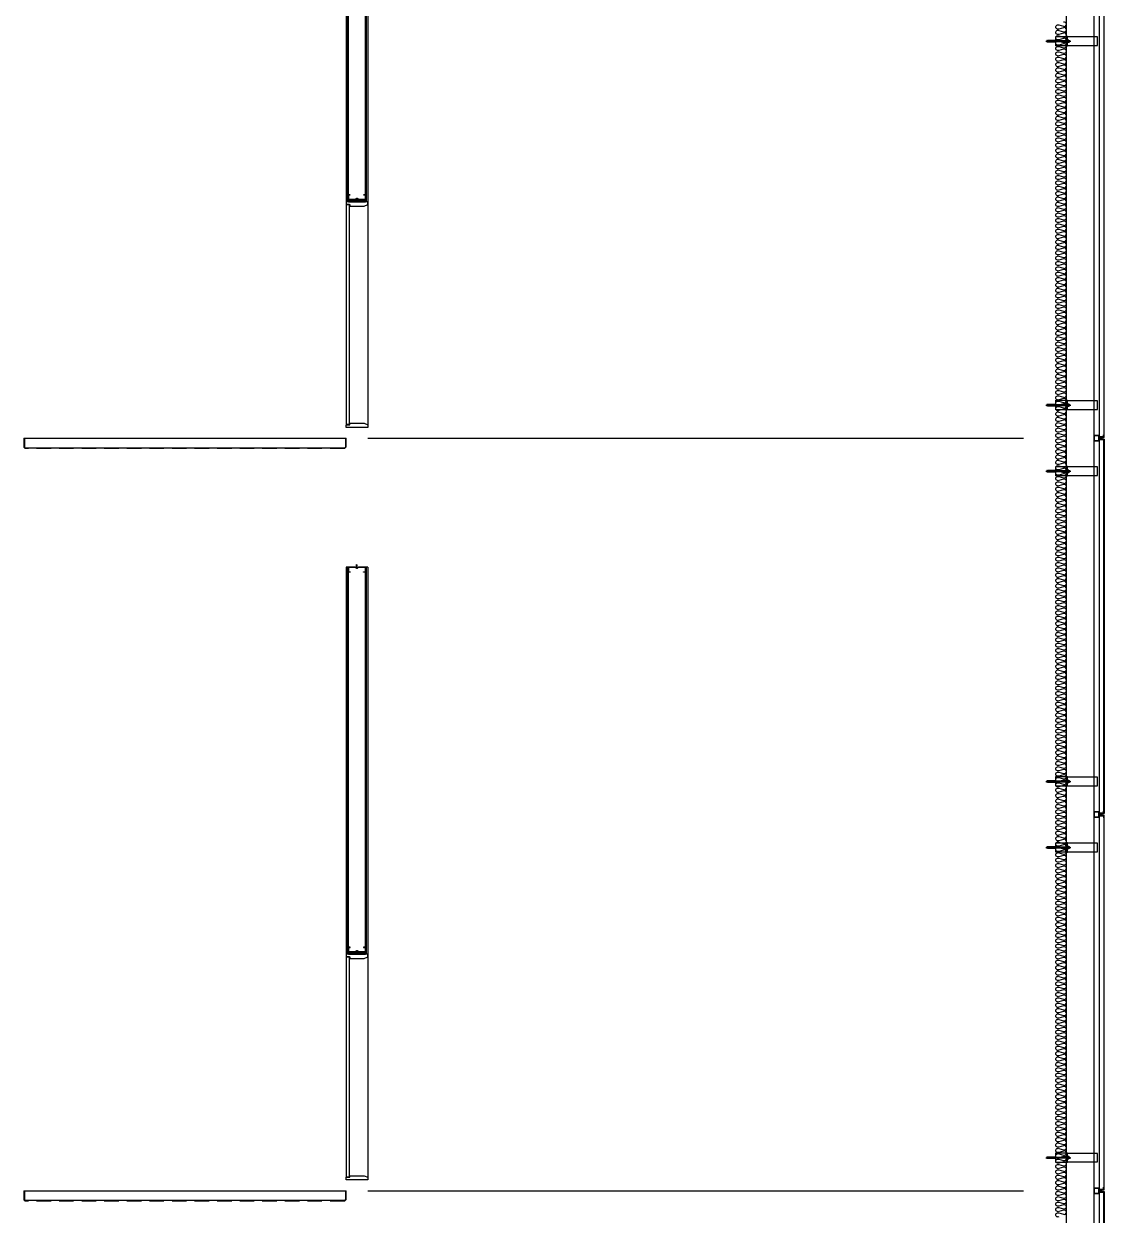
# Model space of a CAD drawing. Header units: millimetres. Extents: x 17311 to 801382, y -242618 to -104888.
# Drawn here: x 360862 to 370911, y -176457 to -165375 of the extents above; entities that cross this region are included whole.
import ezdxf

# ---------------------------------------------------------------- set-up
doc = ezdxf.new("R2010")
doc.units = ezdxf.units.MM
doc.header["$LTSCALE"] = 250
doc.linetypes.add('HID', pattern=[2.8, 1.8, -1])
for name, color, linetype in [('8입면선', 8, 'Continuous'), ('A-DOOR', 4, 'Continuous'), ('A-ELE8', 8, 'Continuous'), ('A-ETC-8', 8, 'Continuous'), ('A-FIN', 6, 'Continuous'), ('A-FIN-8', 8, 'Continuous'), ('A-WALL-D', 7, 'Continuous'), ('A-WP', 1, 'HID'), ('GAGAM-DT', 7, 'Continuous'), ('ISL', 251, 'Continuous'), ('입면', 7, 'Continuous')]:
    doc.layers.add(name, color=color, linetype=linetype)

# ---------------------------------------------------------------- blocks, each defined once
blk = doc.blocks.new('A$C632c858f')
at = {"layer": 'A-ETC-8'}
blk.add_arc((-3, 0), 24, 341.8248, 18.1752, dxfattribs=at)
blk.add_ellipse((34, 0), major_axis=(7.59, 0), ratio=0.987937, dxfattribs=at)
blk = doc.blocks.new('A$Cae507117')
at = {"layer": 'A-ETC-8'}
for points in [[(-50, 0), (-50, -50), (0, -50), (0, 0)], [(-46.8, -3.2), (-46.8, -46.8), (-3.2, -46.8), (-3.2, -3.2)]]:
    blk.add_lwpolyline(points, close=True, dxfattribs=at)
blk = doc.blocks.new('*U93')
at = {"layer": '8입면선', "color": 8}
for p, q in [((10, 0), (10, 3600)), ((190, 0), (190, 3600)), ((190, 10), (10, 10))]:
    blk.add_line(p, q, dxfattribs=at)
at = {"layer": 'A-WALL-D'}
for p, q in [((0, 3600), (0, 0)), ((20, 3600), (0, 3600)), ((20, 10), (20, 3600)), ((180, 10), (180, 3600)), ((200, 3600), (180, 3600)), ((200, 3600), (200, 0)), ((20, 0), (0, 0)), ((180, 20), (20, 20)), ((20, 0), (180, 0)), ((200, 0), (180, 0))]:
    blk.add_line(p, q, dxfattribs=at)
at = {"layer": 'GAGAM-DT', "color": 8}
for p, q in [((105, 3594), (95, 3594)), ((95, 3594), (95, 3591)), ((103, 3589), (96, 3589)), ((97, 3594), (97, 3626)), ((102, 3620), (97, 3626)), ((97, 3594), (97, 3589)), ((102, 3594), (102, 3620)), ((102, 3594), (102, 3589)), ((105, 3594), (105, 3591)), ((95, 26), (95, 29)), ((105, 26), (95, 26)), ((104, 31), (97, 31)), ((98, 26), (98, 31)), ((98, 26), (98, -6)), ((103, 26), (103, 31)), ((103, 26), (103, 0)), ((105, 26), (105, 29)), ((103, 0), (98, -6))]:
    blk.add_line(p, q, dxfattribs=at)
for centre, start, end in [((96, 3591), 180, 270), ((103, 3591), 270, 0), ((97, 29), 90, 180), ((104, 29), 0, 90)]:
    blk.add_arc(centre, 1.51, start, end, dxfattribs=at)
at = {"layer": '입면', "color": 6}
for p, q in [((20, 3555), (20, 3600)), ((20, 3600), (85, 3600)), ((37, 3555), (20, 3555)), ((84, 3599), (21, 3599)), ((21, 3599), (21, 3556)), ((21, 3556), (37, 3556)), ((37, 3556), (37, 3555)), ((89, 3593), (84, 3599)), ((85, 3600), (90, 3594)), ((110, 3593), (89, 3593)), ((90, 3594), (109, 3594)), ((109, 3594), (114, 3600)), ((115, 3599), (110, 3593)), ((114, 3600), (180, 3600)), ((178, 3599), (115, 3599)), ((162, 3555), (162, 3556)), ((162, 3556), (178, 3556)), ((180, 3555), (162, 3555)), ((178, 3556), (178, 3599)), ((180, 3600), (180, 3555)), ((38, 65), (20, 65)), ((20, 65), (20, 20)), ((20, 20), (85, 20)), ((21, 21), (21, 64)), ((21, 64), (38, 64)), ((85, 21), (21, 21)), ((38, 64), (38, 65)), ((90, 27), (85, 21)), ((85, 20), (90, 26)), ((110, 27), (90, 27)), ((90, 26), (110, 26)), ((115, 21), (110, 27)), ((110, 26), (115, 20)), ((179, 21), (115, 21)), ((115, 20), (180, 20)), ((180, 65), (162, 65)), ((162, 65), (162, 64)), ((162, 64), (179, 64)), ((179, 64), (179, 21)), ((180, 20), (180, 65))]:
    blk.add_line(p, q, dxfattribs=at)
blk = doc.blocks.new('*U96')
at = {"layer": '8입면선', "color": 8}
for p, q in [((10, 0), (10, 4290)), ((190, 0), (190, 4290)), ((190, 10), (10, 10))]:
    blk.add_line(p, q, dxfattribs=at)
at = {"layer": 'A-WALL-D'}
for p, q in [((0, 4290), (0, 0)), ((20, 4290), (0, 4290)), ((20, 10), (20, 4290)), ((180, 10), (180, 4290)), ((200, 4290), (180, 4290)), ((200, 4290), (200, 0)), ((20, 0), (0, 0)), ((180, 20), (20, 20)), ((20, 0), (180, 0)), ((200, 0), (180, 0))]:
    blk.add_line(p, q, dxfattribs=at)
at = {"layer": 'GAGAM-DT', "color": 8}
for p, q in [((105, 4284), (95, 4284)), ((95, 4284), (95, 4281)), ((103, 4279), (96, 4279)), ((97, 4284), (97, 4316)), ((102, 4310), (97, 4316)), ((97, 4284), (97, 4279)), ((102, 4284), (102, 4310)), ((102, 4284), (102, 4279)), ((105, 4284), (105, 4281)), ((95, 26), (95, 29)), ((105, 26), (95, 26)), ((104, 31), (97, 31)), ((98, 26), (98, 31)), ((98, 26), (98, -6)), ((103, 26), (103, 31)), ((103, 26), (103, 0)), ((105, 26), (105, 29)), ((103, 0), (98, -6))]:
    blk.add_line(p, q, dxfattribs=at)
for centre, start, end in [((96, 4281), 180, 270), ((103, 4281), 270, 0), ((97, 29), 90, 180), ((104, 29), 0, 90)]:
    blk.add_arc(centre, 1.51, start, end, dxfattribs=at)
at = {"layer": '입면', "color": 6}
for p, q in [((20, 4245), (20, 4290)), ((20, 4290), (85, 4290)), ((37, 4245), (20, 4245)), ((84, 4289), (21, 4289)), ((21, 4289), (21, 4246)), ((21, 4246), (37, 4246)), ((37, 4246), (37, 4245)), ((89, 4283), (84, 4289)), ((85, 4290), (90, 4284)), ((110, 4283), (89, 4283)), ((90, 4284), (109, 4284)), ((109, 4284), (114, 4290)), ((115, 4289), (110, 4283)), ((114, 4290), (180, 4290)), ((178, 4289), (115, 4289)), ((162, 4245), (162, 4246)), ((162, 4246), (178, 4246)), ((180, 4245), (162, 4245)), ((178, 4246), (178, 4289)), ((180, 4290), (180, 4245)), ((38, 65), (20, 65)), ((20, 65), (20, 20)), ((20, 20), (85, 20)), ((21, 21), (21, 64)), ((21, 64), (38, 64)), ((85, 21), (21, 21)), ((38, 64), (38, 65)), ((90, 27), (85, 21)), ((85, 20), (90, 26)), ((110, 27), (90, 27)), ((90, 26), (110, 26)), ((115, 21), (110, 27)), ((110, 26), (115, 20)), ((179, 21), (115, 21)), ((115, 20), (180, 20)), ((180, 65), (162, 65)), ((162, 65), (162, 64)), ((162, 64), (179, 64)), ((179, 64), (179, 21)), ((180, 20), (180, 65))]:
    blk.add_line(p, q, dxfattribs=at)
blk = doc.blocks.new('너트 M12')
for p, q in [((-9, 0), (9, 0)), ((-10, -9), (-10, -1)), ((9, -10), (-9, -10)), ((0, -8), (0, -1)), ((10, -1), (10, -9))]:
    blk.add_line(p, q)
for centre, start, end in [((-9, -1), 90, 180), ((-9, -9), 180, 270), ((9, -1), 0, 90), ((9, -9), 270, 0)]:
    blk.add_arc(centre, 0.5, start, end)
at = {"extrusion": (0, 0, -1)}
for centre, major_axis, ratio, start_param, end_param in [((-5, -1), (-4.75, 0.31), 0.185359, -0.024388, 3.141593), ((5, -1), (4.75, 0.31), 0.185108, 3.141593, 6.30754), ((-5, -9), (4.75, 0.31), 0.187111, 0, 3.166211), ((5, -9), (-4.75, 0.31), 0.185991, 3.117121, 6.283185)]:
    blk.add_ellipse(centre, major_axis=major_axis, ratio=ratio, start_param=start_param, end_param=end_param, dxfattribs=at)
blk = doc.blocks.new('A$C5ebcaad0')
at = {"layer": 'A-ETC-8'}
for p, q in [((-439, -220), (-439, -229)), ((-437, -219), (-437, -219)), ((-426, -220), (-437, -219)), ((-432, -220), (-432, -221)), ((-416, -219), (-431, -219)), ((-426, -220), (-412, -220)), ((-416, -219), (-413, -219)), ((-413, -219), (-413, -231)), ((-412, -231), (-412, -219)), ((-409, -219), (-412, -219)), ((-409, -231), (-409, -219)), ((-355, -219), (-409, -219)), ((-355, -219), (-246, -219)), ((-234, -219), (-226, -219)), ((-234, -220), (-224, -220)), ((-226, -231), (-226, -219)), ((-224, -220), (-226, -219)), ((-224, -229), (-224, -220)), ((-449, -225), (-214, -225)), ((-437, -231), (-426, -229)), ((-437, -231), (-437, -231)), ((-432, -229), (-432, -230)), ((-431, -222), (-429, -223)), ((-431, -228), (-429, -227)), ((-431, -231), (-416, -231)), ((-421, -224), (-428, -224)), ((-421, -226), (-428, -226)), ((-426, -229), (-412, -229)), ((-421, -223), (-421, -223)), ((-421, -227), (-421, -227)), ((-417, -227), (-417, -223)), ((-416, -231), (-413, -231)), ((-412, -231), (-409, -231)), ((-409, -231), (-355, -231)), ((-246, -231), (-355, -231)), ((-234, -229), (-224, -229)), ((-234, -231), (-226, -231)), ((-224, -229), (-226, -231))]:
    blk.add_line(p, q, dxfattribs=at)
for points in [[(-255, -180), (-255, -269), (-355, -269), (-355, -180)], [(34, -185), (-252, -185), (-252, -265), (34, -265)], [(-252, -265), (-246, -265), (-246, -185), (-252, -185)], [(-246, -210), (-246, -240), (-244, -240), (-244, -210)]]:
    blk.add_lwpolyline(points, close=True, dxfattribs=at)
blk.add_lwpolyline([(-252, -177), (-252, -272, -0.414214), (-253, -273), (-255, -273), (-255, -176), (-253, -176, -0.414214)], format="xyb", close=True, dxfattribs=at)
for centre, radius, start, end in [((-437, -220), 1.5, 90, 180), ((-431, -220), 1, 90, 180), ((-431, -221), 1, 180, 236.3099), ((-419, -223), 2, 90, 180), ((-419, -223), 2, 0, 90), ((-437, -229), 1.5, 180, 270), ((-431, -229), 1, 123.6901, 180), ((-431, -230), 1, 180, 270), ((-428, -221), 3, 236.3099, 270), ((-428, -229), 3, 90, 123.6901), ((-421, -223), 0.5, 270, 0), ((-421, -227), 0.5, 0, 90), ((-419, -227), 2, 180, 270), ((-419, -227), 2, 270, 0)]:
    blk.add_arc(centre, radius, start, end, dxfattribs=at)
at = {"layer": 'A-ETC-8', "xscale": -1, "rotation": 90}
blk.add_blockref('너트 M12', (-244, -225), dxfattribs=at)

msp = doc.modelspace()

# ---------------------------------------------------------------- linework, layer by layer
at = {"layer": 'A-DOOR', "linetype": 'Continuous'}
for points in [[(363860.7, -167054.5), (363893.7, -167054.5), (363893.7, -167069.5), (364027.7, -167069.5), (364060.7, -167054.5), (364060.7, -167029.5), (363860.7, -167029.5)], [(363860.7, -169099.5), (363890.7, -169099.5), (363890.7, -167054.5), (363860.7, -167054.5)], [(363860.7, -169104.5), (363893.7, -169104.5), (363893.7, -169089.5), (364027.7, -169089.5), (364060.7, -169104.5), (364060.7, -169129.5), (363860.7, -169129.5)], [(363860.7, -174054.5), (363893.7, -174054.5), (363893.7, -174069.5), (364027.7, -174069.5), (364060.7, -174054.5), (364060.7, -174029.5), (363860.7, -174029.5)], [(363860.7, -176099.5), (363890.7, -176099.5), (363890.7, -174054.5), (363860.7, -174054.5)], [(363860.7, -176104.5), (363893.7, -176104.5), (363893.7, -176089.5), (364027.7, -176089.5), (364060.7, -176104.5), (364060.7, -176129.5), (363860.7, -176129.5)]]:
    msp.add_lwpolyline(points, close=True, dxfattribs=at)
at = {"layer": 'A-ELE8'}
for points in [[(364060.7, -167029.5), (364060.7, -169129.5)], [(364060.7, -174029.5), (364060.7, -176129.5)]]:
    msp.add_lwpolyline(points, dxfattribs=at)
at = {"layer": 'A-ETC-8'}
for p, q in [((370815.7, -154461.7), (370815.7, -200799.5)), ((370865.7, -200799.5), (370865.7, -154461.7))]:
    msp.add_line(p, q, dxfattribs=at)
for points in [[(370902.7, -169218), (370867.7, -169218), (370867.7, -169229), (370865.7, -169229), (370865.7, -169216), (370901, -169216, -0.2265409), (370904.7, -169212.3), (370904.7, -169197.6), (370906.7, -169197.6), (370906.7, -169214, 0.4142136)], [(370902.7, -169241), (370867.7, -169241), (370867.7, -169230), (370865.7, -169230), (370865.7, -169243), (370901, -169243, 0.2265409), (370904.7, -169246.6), (370904.7, -169261.3), (370906.7, -169261.3), (370906.7, -169245, -0.4142136)], [(370902.7, -172718), (370867.7, -172718), (370867.7, -172729), (370865.7, -172729), (370865.7, -172716), (370901, -172716, -0.2265409), (370904.7, -172712.3), (370904.7, -172697.6), (370906.7, -172697.6), (370906.7, -172714, 0.4142136)], [(370902.7, -172741), (370867.7, -172741), (370867.7, -172730), (370865.7, -172730), (370865.7, -172743), (370901, -172743, 0.2265409), (370904.7, -172746.6), (370904.7, -172761.3), (370906.7, -172761.3), (370906.7, -172745, -0.4142136)], [(370902.7, -176218), (370867.7, -176218), (370867.7, -176229), (370865.7, -176229), (370865.7, -176216), (370901, -176216, -0.2265409), (370904.7, -176212.3), (370904.7, -176197.6), (370906.7, -176197.6), (370906.7, -176214, 0.4142136)], [(370902.7, -176241), (370867.7, -176241), (370867.7, -176230), (370865.7, -176230), (370865.7, -176243), (370901, -176243, 0.2265409), (370904.7, -176246.6), (370904.7, -176261.3), (370906.7, -176261.3), (370906.7, -176245, -0.4142136)]]:
    msp.add_lwpolyline(points, format="xyb", close=True, dxfattribs=at)
at = {"layer": 'A-FIN'}
for p, q in [((360860.7, -169229.5), (363860.7, -169229.5)), ((364060.7, -169229.5), (370160.7, -169229.5)), ((360860.7, -176229.5), (363860.7, -176229.5)), ((364060.7, -176229.5), (370160.7, -176229.5))]:
    msp.add_line(p, q, dxfattribs=at)
for points in [[(370869.7, -169218), (370869.7, -169222), (370910.7, -169222), (370910.7, -165237), (370869.7, -165237), (370869.7, -165241), (370906.7, -165241), (370906.7, -169218), (370869.7, -169218)], [(370869.7, -169241), (370869.7, -169237), (370910.7, -169237), (370910.7, -172722), (370869.7, -172722), (370869.7, -172718), (370906.7, -172718), (370906.7, -169241), (370869.7, -169241)], [(370869.7, -176218), (370869.7, -176222), (370910.7, -176222), (370910.7, -172737), (370869.7, -172737), (370869.7, -172741), (370906.7, -172741), (370906.7, -176218), (370869.7, -176218)], [(370869.7, -176241), (370869.7, -176237), (370910.7, -176237), (370910.7, -179972), (370869.7, -179972), (370869.7, -179968), (370906.7, -179968), (370906.7, -176241), (370869.7, -176241)]]:
    msp.add_lwpolyline(points, close=True, dxfattribs=at)
at = {"layer": 'A-FIN-8'}
for p, q in [((360868.7, -169229.5), (360868.7, -169311.3)), ((360878.9, -169321.5), (360868.7, -169311.3)), ((363842.4, -169321.5), (360878.9, -169321.5)), ((363842.4, -169321.5), (363852.7, -169311.3)), ((363852.7, -169229.5), (363852.7, -169311.3)), ((363852.7, -169229.5), (363852.7, -169311.3)), ((360868.7, -176229.5), (360868.7, -176311.3)), ((360878.9, -176321.5), (360868.7, -176311.3)), ((363842.4, -176321.5), (363852.7, -176311.3)), ((363852.7, -176229.5), (363852.7, -176311.3)), ((363852.7, -176229.5), (363852.7, -176311.3)), ((363842.4, -176321.5), (360878.9, -176321.5))]:
    msp.add_line(p, q, dxfattribs=at)
at = {"layer": 'A-WP', "ltscale": 0.3}
for p, q in [((360863.7, -169229.5), (360863.7, -169314.3)), ((360875.8, -169326.5), (360863.7, -169314.3)), ((363845.5, -169326.5), (360875.8, -169326.5)), ((363845.5, -169326.5), (363857.7, -169314.3)), ((363857.7, -169229.5), (363857.7, -169314.3)), ((360863.7, -176229.5), (360863.7, -176314.3)), ((363857.7, -176229.5), (363857.7, -176314.3)), ((360875.8, -176326.5), (360863.7, -176314.3)), ((363845.5, -176326.5), (360875.8, -176326.5)), ((363845.5, -176326.5), (363857.7, -176314.3))]:
    msp.add_line(p, q, dxfattribs=at)
at = {"layer": 'ISL'}
msp.add_line((370560.7, -202279.5), (370560.7, -154479.5), dxfattribs=at)
msp.add_lwpolyline([(370487.8, -176473.2, -1.4491979), (370487.8, -176435.8), (370533.6, -176448.2, 0.5248557), (370560.7, -176429.5, 0.5248557), (370533.6, -176410.8), (370487.8, -176423.2, -1.4491979), (370487.8, -176385.8), (370533.6, -176398.2, 0.5248557), (370560.7, -176379.5, 0.5248557), (370533.6, -176360.8), (370487.8, -176373.2, -1.4491979), (370487.8, -176335.8), (370533.6, -176348.2, 0.5248557), (370560.7, -176329.5, 0.5248557), (370533.6, -176310.8), (370487.8, -176323.2, -1.4491979), (370487.8, -176285.8), (370533.6, -176298.2, 0.5248557), (370560.7, -176279.5, 0.5248557), (370533.6, -176260.8), (370487.8, -176273.2, -1.4491979), (370487.8, -176235.8), (370533.6, -176248.2, 0.5248557), (370560.7, -176229.5, 0.5248557), (370533.6, -176210.8), (370487.8, -176223.2, -1.4491979), (370487.8, -176185.8), (370533.6, -176198.2, 0.5248557), (370560.7, -176179.5, 0.5248557), (370533.6, -176160.8), (370487.8, -176173.2, -1.4491979), (370487.8, -176135.8), (370533.6, -176148.2, 0.5248557), (370560.7, -176129.5, 0.5248557), (370533.6, -176110.8), (370487.8, -176123.2, -1.4491979), (370487.8, -176085.8), (370533.6, -176098.2, 0.5248557), (370560.7, -176079.5, 0.5248557), (370533.6, -176060.8), (370487.8, -176073.2, -1.4491979), (370487.8, -176035.8), (370533.6, -176048.2, 0.5248557), (370560.7, -176029.5, 0.5248557), (370533.6, -176010.8), (370487.8, -176023.2, -1.4491979), (370487.8, -175985.8), (370533.6, -175998.2, 0.5248557), (370560.7, -175979.5, 0.5248557), (370533.6, -175960.8), (370487.8, -175973.2, -1.4491979), (370487.8, -175935.8), (370533.6, -175948.2, 0.5248557), (370560.7, -175929.5, 0.5248557), (370533.6, -175910.8), (370487.8, -175923.2, -1.4491979), (370487.8, -175885.8), (370533.6, -175898.2, 0.5248557), (370560.7, -175879.5, 0.5248557), (370533.6, -175860.8), (370487.8, -175873.2, -1.4491979), (370487.8, -175835.8), (370533.6, -175848.2, 0.5248557), (370560.7, -175829.5, 0.5248557), (370533.6, -175810.8), (370487.8, -175823.2, -1.4491979), (370487.8, -175785.8), (370533.6, -175798.2, 0.5248557), (370560.7, -175779.5, 0.5248557), (370533.6, -175760.8), (370487.8, -175773.2, -1.4491979), (370487.8, -175735.8), (370533.6, -175748.2, 0.5248557), (370560.7, -175729.5, 0.5248557), (370533.6, -175710.8), (370487.8, -175723.2, -1.4491979), (370487.8, -175685.8), (370533.6, -175698.2, 0.5248557), (370560.7, -175679.5, 0.5248557), (370533.6, -175660.8), (370487.8, -175673.2, -1.4491979), (370487.8, -175635.8), (370533.6, -175648.2, 0.5248557), (370560.7, -175629.5, 0.5248557), (370533.6, -175610.8), (370487.8, -175623.2, -1.4491979), (370487.8, -175585.8), (370533.6, -175598.2, 0.5248557), (370560.7, -175579.5, 0.5248557), (370533.6, -175560.8), (370487.8, -175573.2, -1.4491979), (370487.8, -175535.8), (370533.6, -175548.2, 0.5248557), (370560.7, -175529.5, 0.5248557), (370533.6, -175510.8), (370487.8, -175523.2, -1.4491979), (370487.8, -175485.8), (370533.6, -175498.2, 0.5248557), (370560.7, -175479.5, 0.5248557), (370533.6, -175460.8), (370487.8, -175473.2, -1.4491979), (370487.8, -175435.8), (370533.6, -175448.2, 0.5248557), (370560.7, -175429.5, 0.5248557), (370533.6, -175410.8), (370487.8, -175423.2, -1.4491979), (370487.8, -175385.8), (370533.6, -175398.2, 0.5248557), (370560.7, -175379.5, 0.5248557), (370533.6, -175360.8), (370487.8, -175373.2, -1.4491979), (370487.8, -175335.8), (370533.6, -175348.2, 0.5248557), (370560.7, -175329.5, 0.5248557), (370533.6, -175310.8), (370487.8, -175323.2, -1.4491979), (370487.8, -175285.8), (370533.6, -175298.2, 0.5248557), (370560.7, -175279.5, 0.5248557), (370533.6, -175260.8), (370487.8, -175273.2, -1.4491979), (370487.8, -175235.8), (370533.6, -175248.2, 0.5248557), (370560.7, -175229.5, 0.5248557), (370533.6, -175210.8), (370487.8, -175223.2, -1.4491979), (370487.8, -175185.8), (370533.6, -175198.2, 0.5248557), (370560.7, -175179.5, 0.5248557), (370533.6, -175160.8), (370487.8, -175173.2, -1.4491979), (370487.8, -175135.8), (370533.6, -175148.2, 0.5248557), (370560.7, -175129.5, 0.5248557), (370533.6, -175110.8), (370487.8, -175123.2, -1.4491979), (370487.8, -175085.8), (370533.6, -175098.2, 0.5248557), (370560.7, -175079.5, 0.5248557), (370533.6, -175060.8), (370487.8, -175073.2, -1.4491979), (370487.8, -175035.8), (370533.6, -175048.2, 0.5248557), (370560.7, -175029.5, 0.5248557), (370533.6, -175010.8), (370487.8, -175023.2, -1.4491979), (370487.8, -174985.8), (370533.6, -174998.2, 0.5248557), (370560.7, -174979.5, 0.5248557), (370533.6, -174960.8), (370487.8, -174973.2, -1.4491979), (370487.8, -174935.8), (370533.6, -174948.2, 0.5248557), (370560.7, -174929.5, 0.5248557), (370533.6, -174910.8), (370487.8, -174923.2, -1.4491979), (370487.8, -174885.8), (370533.6, -174898.2, 0.5248557), (370560.7, -174879.5, 0.5248557), (370533.6, -174860.8), (370487.8, -174873.2, -1.4491979), (370487.8, -174835.8), (370533.6, -174848.2, 0.5248557), (370560.7, -174829.5, 0.5248557), (370533.6, -174810.8), (370487.8, -174823.2, -1.4491979), (370487.8, -174785.8), (370533.6, -174798.2, 0.5248557), (370560.7, -174779.5, 0.5248557), (370533.6, -174760.8), (370487.8, -174773.2, -1.4491979), (370487.8, -174735.8), (370533.6, -174748.2, 0.5248557), (370560.7, -174729.5, 0.5248557), (370533.6, -174710.8), (370487.8, -174723.2, -1.4491979), (370487.8, -174685.8), (370533.6, -174698.2, 0.5248557), (370560.7, -174679.5, 0.5248557), (370533.6, -174660.8), (370487.8, -174673.2, -1.4491979), (370487.8, -174635.8), (370533.6, -174648.2, 0.5248557), (370560.7, -174629.5, 0.5248557), (370533.6, -174610.8), (370487.8, -174623.2, -1.4491979), (370487.8, -174585.8), (370533.6, -174598.2, 0.5248557), (370560.7, -174579.5, 0.5248557), (370533.6, -174560.8), (370487.8, -174573.2, -1.4491979), (370487.8, -174535.8), (370533.6, -174548.2, 0.5248557), (370560.7, -174529.5, 0.5248557), (370533.6, -174510.8), (370487.8, -174523.2, -1.4491979), (370487.8, -174485.8), (370533.6, -174498.2, 0.5248557), (370560.7, -174479.5, 0.5248557), (370533.6, -174460.8), (370487.8, -174473.2, -1.4491979), (370487.8, -174435.8), (370533.6, -174448.2, 0.5248557), (370560.7, -174429.5, 0.5248557), (370533.6, -174410.8), (370487.8, -174423.2, -1.4491979), (370487.8, -174385.8), (370533.6, -174398.2, 0.5248557), (370560.7, -174379.5, 0.5248557), (370533.6, -174360.8), (370487.8, -174373.2, -1.4491979), (370487.8, -174335.8), (370533.6, -174348.2, 0.5248557), (370560.7, -174329.5, 0.5248557), (370533.6, -174310.8), (370487.8, -174323.2, -1.4491979), (370487.8, -174285.8), (370533.6, -174298.2, 0.5248557), (370560.7, -174279.5, 0.5248557), (370533.6, -174260.8), (370487.8, -174273.2, -1.4491979), (370487.8, -174235.8), (370533.6, -174248.2, 0.5248557), (370560.7, -174229.5, 0.5248557), (370533.6, -174210.8), (370487.8, -174223.2, -1.4491979), (370487.8, -174185.8), (370533.6, -174198.2, 0.5248557), (370560.7, -174179.5, 0.5248557), (370533.6, -174160.8), (370487.8, -174173.2, -1.4491979), (370487.8, -174135.8), (370533.6, -174148.2, 0.5248557), (370560.7, -174129.5, 0.5248557), (370533.6, -174110.8), (370487.8, -174123.2, -1.4491979), (370487.8, -174085.8), (370533.6, -174098.2, 0.5248557), (370560.7, -174079.5, 0.5248557), (370533.6, -174060.8), (370487.8, -174073.2, -1.4491979), (370487.8, -174035.8), (370533.6, -174048.2, 0.5248557), (370560.7, -174029.5, 0.5248557), (370533.6, -174010.8), (370487.8, -174023.2, -1.4491979), (370487.8, -173985.8), (370533.6, -173998.2, 0.5248557), (370560.7, -173979.5, 0.5248557), (370533.6, -173960.8), (370487.8, -173973.2, -1.4491979), (370487.8, -173935.8), (370533.6, -173948.2, 0.5248557), (370560.7, -173929.5, 0.5248557), (370533.6, -173910.8), (370487.8, -173923.2, -1.4491979), (370487.8, -173885.8), (370533.6, -173898.2, 0.5248557), (370560.7, -173879.5, 0.5248557), (370533.6, -173860.8), (370487.8, -173873.2, -1.4491979), (370487.8, -173835.8), (370533.6, -173848.2, 0.5248557), (370560.7, -173829.5, 0.5248557), (370533.6, -173810.8), (370487.8, -173823.2, -1.4491979), (370487.8, -173785.8), (370533.6, -173798.2, 0.5248557), (370560.7, -173779.5, 0.5248557), (370533.6, -173760.8), (370487.8, -173773.2, -1.4491979), (370487.8, -173735.8), (370533.6, -173748.2, 0.5248557), (370560.7, -173729.5, 0.5248557), (370533.6, -173710.8), (370487.8, -173723.2, -1.4491979), (370487.8, -173685.8), (370533.6, -173698.2, 0.5248557), (370560.7, -173679.5, 0.5248557), (370533.6, -173660.8), (370487.8, -173673.2, -1.4491979), (370487.8, -173635.8), (370533.6, -173648.2, 0.5248557), (370560.7, -173629.5, 0.5248557), (370533.6, -173610.8), (370487.8, -173623.2, -1.4491979), (370487.8, -173585.8), (370533.6, -173598.2, 0.5248557), (370560.7, -173579.5, 0.5248557), (370533.6, -173560.8), (370487.8, -173573.2, -1.4491979), (370487.8, -173535.8), (370533.6, -173548.2, 0.5248557), (370560.7, -173529.5, 0.5248557), (370533.6, -173510.8), (370487.8, -173523.2, -1.4491979), (370487.8, -173485.8), (370533.6, -173498.2, 0.5248557), (370560.7, -173479.5, 0.5248557), (370533.6, -173460.8), (370487.8, -173473.2, -1.4491979), (370487.8, -173435.8), (370533.6, -173448.2, 0.5248557), (370560.7, -173429.5, 0.5248557), (370533.6, -173410.8), (370487.8, -173423.2, -1.4491979), (370487.8, -173385.8), (370533.6, -173398.2, 0.5248557), (370560.7, -173379.5, 0.5248557), (370533.6, -173360.8), (370487.8, -173373.2, -1.4491979), (370487.8, -173335.8), (370533.6, -173348.2, 0.5248557), (370560.7, -173329.5, 0.5248557), (370533.6, -173310.8), (370487.8, -173323.2, -1.4491979), (370487.8, -173285.8), (370533.6, -173298.2, 0.5248557), (370560.7, -173279.5, 0.5248557), (370533.6, -173260.8), (370487.8, -173273.2, -1.4491979), (370487.8, -173235.8), (370533.6, -173248.2, 0.5248557), (370560.7, -173229.5, 0.5248557), (370533.6, -173210.8), (370487.8, -173223.2, -1.4491979), (370487.8, -173185.8), (370533.6, -173198.2, 0.5248557), (370560.7, -173179.5, 0.5248557), (370533.6, -173160.8), (370487.8, -173173.2, -1.4491979), (370487.8, -173135.8), (370533.6, -173148.2, 0.5248557), (370560.7, -173129.5, 0.5248557), (370533.6, -173110.8), (370487.8, -173123.2, -1.4491979), (370487.8, -173085.8), (370533.6, -173098.2, 0.5248557), (370560.7, -173079.5, 0.5248557), (370533.6, -173060.8), (370487.8, -173073.2, -1.4491979), (370487.8, -173035.8), (370533.6, -173048.2, 0.5248557), (370560.7, -173029.5, 0.5248557), (370533.6, -173010.8), (370487.8, -173023.2, -1.4491979), (370487.8, -172985.8), (370533.6, -172998.2, 0.5248557), (370560.7, -172979.5, 0.5248557), (370533.6, -172960.8), (370487.8, -172973.2, -1.4491979), (370487.8, -172935.8), (370533.6, -172948.2, 0.5248557), (370560.7, -172929.5, 0.5248557), (370533.6, -172910.8), (370487.8, -172923.2, -1.4491979), (370487.8, -172885.8), (370533.6, -172898.2, 0.5248557), (370560.7, -172879.5, 0.5248557), (370533.6, -172860.8), (370487.8, -172873.2, -1.4491979), (370487.8, -172835.8), (370533.6, -172848.2, 0.5248557), (370560.7, -172829.5, 0.5248557), (370533.6, -172810.8), (370487.8, -172823.2, -1.4491979), (370487.8, -172785.8), (370533.6, -172798.2, 0.5248557), (370560.7, -172779.5, 0.5248557), (370533.6, -172760.8), (370487.8, -172773.2, -1.4491979), (370487.8, -172735.8), (370533.6, -172748.2, 0.5248557), (370560.7, -172729.5, 0.5248557), (370533.6, -172710.8), (370487.8, -172723.2, -1.4491979), (370487.8, -172685.8), (370533.6, -172698.2, 0.5248557), (370560.7, -172679.5, 0.5248557), (370533.6, -172660.8), (370487.8, -172673.2, -1.4491979), (370487.8, -172635.8), (370533.6, -172648.2, 0.5248557), (370560.7, -172629.5, 0.5248557), (370533.6, -172610.8), (370487.8, -172623.2, -1.4491979), (370487.8, -172585.8), (370533.6, -172598.2, 0.5248557), (370560.7, -172579.5, 0.5248557), (370533.6, -172560.8), (370487.8, -172573.2, -1.4491979), (370487.8, -172535.8), (370533.6, -172548.2, 0.5248557), (370560.7, -172529.5, 0.5248557), (370533.6, -172510.8), (370487.8, -172523.2, -1.4491979), (370487.8, -172485.8), (370533.6, -172498.2, 0.5248557), (370560.7, -172479.5, 0.5248557), (370533.6, -172460.8), (370487.8, -172473.2, -1.4491979), (370487.8, -172435.8), (370533.6, -172448.2, 0.5248557), (370560.7, -172429.5, 0.5248557), (370533.6, -172410.8), (370487.8, -172423.2, -1.4491979), (370487.8, -172385.8), (370533.6, -172398.2, 0.5248557), (370560.7, -172379.5, 0.5248557), (370533.6, -172360.8), (370487.8, -172373.2, -1.4491979), (370487.8, -172335.8), (370533.6, -172348.2, 0.5248557), (370560.7, -172329.5, 0.5248557), (370533.6, -172310.8), (370487.8, -172323.2, -1.4491979), (370487.8, -172285.8), (370533.6, -172298.2, 0.5248557), (370560.7, -172279.5, 0.5248557), (370533.6, -172260.8), (370487.8, -172273.2, -1.4491979), (370487.8, -172235.8), (370533.6, -172248.2, 0.5248557), (370560.7, -172229.5, 0.5248557), (370533.6, -172210.8), (370487.8, -172223.2, -1.4491979), (370487.8, -172185.8), (370533.6, -172198.2, 0.5248557), (370560.7, -172179.5, 0.5248557), (370533.6, -172160.8), (370487.8, -172173.2, -1.4491979), (370487.8, -172135.8), (370533.6, -172148.2, 0.5248557), (370560.7, -172129.5, 0.5248557), (370533.6, -172110.8), (370487.8, -172123.2, -1.4491979), (370487.8, -172085.8), (370533.6, -172098.2, 0.5248557), (370560.7, -172079.5, 0.5248557), (370533.6, -172060.8), (370487.8, -172073.2, -1.4491979), (370487.8, -172035.8), (370533.6, -172048.2, 0.5248557), (370560.7, -172029.5, 0.5248557), (370533.6, -172010.8), (370487.8, -172023.2, -1.4491979), (370487.8, -171985.8), (370533.6, -171998.2, 0.5248557), (370560.7, -171979.5, 0.5248557), (370533.6, -171960.8), (370487.8, -171973.2, -1.4491979), (370487.8, -171935.8), (370533.6, -171948.2, 0.5248557), (370560.7, -171929.5, 0.5248557), (370533.6, -171910.8), (370487.8, -171923.2, -1.4491979), (370487.8, -171885.8), (370533.6, -171898.2, 0.5248557), (370560.7, -171879.5, 0.5248557), (370533.6, -171860.8), (370487.8, -171873.2, -1.4491979), (370487.8, -171835.8), (370533.6, -171848.2, 0.5248557), (370560.7, -171829.5, 0.5248557), (370533.6, -171810.8), (370487.8, -171823.2, -1.4491979), (370487.8, -171785.8), (370533.6, -171798.2, 0.5248557), (370560.7, -171779.5, 0.5248557), (370533.6, -171760.8), (370487.8, -171773.2, -1.4491979), (370487.8, -171735.8), (370533.6, -171748.2, 0.5248557), (370560.7, -171729.5, 0.5248557), (370533.6, -171710.8), (370487.8, -171723.2, -1.4491979), (370487.8, -171685.8), (370533.6, -171698.2, 0.5248557), (370560.7, -171679.5, 0.5248557), (370533.6, -171660.8), (370487.8, -171673.2, -1.4491979), (370487.8, -171635.8), (370533.6, -171648.2, 0.5248557), (370560.7, -171629.5, 0.5248557), (370533.6, -171610.8), (370487.8, -171623.2, -1.4491979), (370487.8, -171585.8), (370533.6, -171598.2, 0.5248557), (370560.7, -171579.5, 0.5248557), (370533.6, -171560.8), (370487.8, -171573.2, -1.4491979), (370487.8, -171535.8), (370533.6, -171548.2, 0.5248557), (370560.7, -171529.5, 0.5248557), (370533.6, -171510.8), (370487.8, -171523.2, -1.4491979), (370487.8, -171485.8), (370533.6, -171498.2, 0.5248557), (370560.7, -171479.5, 0.5248557), (370533.6, -171460.8), (370487.8, -171473.2, -1.4491979), (370487.8, -171435.8), (370533.6, -171448.2, 0.5248557), (370560.7, -171429.5, 0.5248557), (370533.6, -171410.8), (370487.8, -171423.2, -1.4491979), (370487.8, -171385.8), (370533.6, -171398.2, 0.5248557), (370560.7, -171379.5, 0.5248557), (370533.6, -171360.8), (370487.8, -171373.2, -1.4491979), (370487.8, -171335.8), (370533.6, -171348.2, 0.5248557), (370560.7, -171329.5, 0.5248557), (370533.6, -171310.8), (370487.8, -171323.2, -1.4491979), (370487.8, -171285.8), (370533.6, -171298.2, 0.5248557), (370560.7, -171279.5, 0.5248557), (370533.6, -171260.8), (370487.8, -171273.2, -1.4491979), (370487.8, -171235.8), (370533.6, -171248.2, 0.5248557), (370560.7, -171229.5, 0.5248557), (370533.6, -171210.8), (370487.8, -171223.2, -1.4491979), (370487.8, -171185.8), (370533.6, -171198.2, 0.5248557), (370560.7, -171179.5, 0.5248557), (370533.6, -171160.8), (370487.8, -171173.2, -1.4491979), (370487.8, -171135.8), (370533.6, -171148.2, 0.5248557), (370560.7, -171129.5, 0.5248557), (370533.6, -171110.8), (370487.8, -171123.2, -1.4491979), (370487.8, -171085.8), (370533.6, -171098.2, 0.5248557), (370560.7, -171079.5, 0.5248557), (370533.6, -171060.8), (370487.8, -171073.2, -1.4491979), (370487.8, -171035.8), (370533.6, -171048.2, 0.5248557), (370560.7, -171029.5, 0.5248557), (370533.6, -171010.8), (370487.8, -171023.2, -1.4491979), (370487.8, -170985.8), (370533.6, -170998.2, 0.5248557), (370560.7, -170979.5, 0.5248557), (370533.6, -170960.8), (370487.8, -170973.2, -1.4491979), (370487.8, -170935.8), (370533.6, -170948.2, 0.5248557), (370560.7, -170929.5, 0.5248557), (370533.6, -170910.8), (370487.8, -170923.2, -1.4491979), (370487.8, -170885.8), (370533.6, -170898.2, 0.5248557), (370560.7, -170879.5, 0.5248557), (370533.6, -170860.8), (370487.8, -170873.2, -1.4491979), (370487.8, -170835.8), (370533.6, -170848.2, 0.5248557), (370560.7, -170829.5, 0.5248557), (370533.6, -170810.8), (370487.8, -170823.2, -1.4491979), (370487.8, -170785.8), (370533.6, -170798.2, 0.5248557), (370560.7, -170779.5, 0.5248557), (370533.6, -170760.8), (370487.8, -170773.2, -1.4491979), (370487.8, -170735.8), (370533.6, -170748.2, 0.5248557), (370560.7, -170729.5, 0.5248557), (370533.6, -170710.8), (370487.8, -170723.2, -1.4491979), (370487.8, -170685.8), (370533.6, -170698.2, 0.5248557), (370560.7, -170679.5, 0.5248557), (370533.6, -170660.8), (370487.8, -170673.2, -1.4491979), (370487.8, -170635.8), (370533.6, -170648.2, 0.5248557), (370560.7, -170629.5, 0.5248557), (370533.6, -170610.8), (370487.8, -170623.2, -1.4491979), (370487.8, -170585.8), (370533.6, -170598.2, 0.5248557), (370560.7, -170579.5, 0.5248557), (370533.6, -170560.8), (370487.8, -170573.2, -1.4491979), (370487.8, -170535.8), (370533.6, -170548.2, 0.5248557), (370560.7, -170529.5, 0.5248557), (370533.6, -170510.8), (370487.8, -170523.2, -1.4491979), (370487.8, -170485.8), (370533.6, -170498.2, 0.5248557), (370560.7, -170479.5, 0.5248557), (370533.6, -170460.8), (370487.8, -170473.2, -1.4491979), (370487.8, -170435.8), (370533.6, -170448.2, 0.5248557), (370560.7, -170429.5, 0.5248557), (370533.6, -170410.8), (370487.8, -170423.2, -1.4491979), (370487.8, -170385.8), (370533.6, -170398.2, 0.5248557), (370560.7, -170379.5, 0.5248557), (370533.6, -170360.8), (370487.8, -170373.2, -1.4491979), (370487.8, -170335.8), (370533.6, -170348.2, 0.5248557), (370560.7, -170329.5, 0.5248557), (370533.6, -170310.8), (370487.8, -170323.2, -1.4491979), (370487.8, -170285.8), (370533.6, -170298.2, 0.5248557), (370560.7, -170279.5, 0.5248557), (370533.6, -170260.8), (370487.8, -170273.2, -1.4491979), (370487.8, -170235.8), (370533.6, -170248.2, 0.5248557), (370560.7, -170229.5, 0.5248557), (370533.6, -170210.8), (370487.8, -170223.2, -1.4491979), (370487.8, -170185.8), (370533.6, -170198.2, 0.5248557), (370560.7, -170179.5, 0.5248557), (370533.6, -170160.8), (370487.8, -170173.2, -1.4491979), (370487.8, -170135.8), (370533.6, -170148.2, 0.5248557), (370560.7, -170129.5, 0.5248557), (370533.6, -170110.8), (370487.8, -170123.2, -1.4491979), (370487.8, -170085.8), (370533.6, -170098.2, 0.5248557), (370560.7, -170079.5, 0.5248557), (370533.6, -170060.8), (370487.8, -170073.2, -1.4491979), (370487.8, -170035.8), (370533.6, -170048.2, 0.5248557), (370560.7, -170029.5, 0.5248557), (370533.6, -170010.8), (370487.8, -170023.2, -1.4491979), (370487.8, -169985.8), (370533.6, -169998.2, 0.5248557), (370560.7, -169979.5, 0.5248557), (370533.6, -169960.8), (370487.8, -169973.2, -1.4491979), (370487.8, -169935.8), (370533.6, -169948.2, 0.5248557), (370560.7, -169929.5, 0.5248557), (370533.6, -169910.8), (370487.8, -169923.2, -1.4491979), (370487.8, -169885.8), (370533.6, -169898.2, 0.5248557), (370560.7, -169879.5, 0.5248557), (370533.6, -169860.8), (370487.8, -169873.2, -1.4491979), (370487.8, -169835.8), (370533.6, -169848.2, 0.5248557), (370560.7, -169829.5, 0.5248557), (370533.6, -169810.8), (370487.8, -169823.2, -1.4491979), (370487.8, -169785.8), (370533.6, -169798.2, 0.5248557), (370560.7, -169779.5, 0.5248557), (370533.6, -169760.8), (370487.8, -169773.2, -1.4491979), (370487.8, -169735.8), (370533.6, -169748.2, 0.5248557), (370560.7, -169729.5, 0.5248557), (370533.6, -169710.8), (370487.8, -169723.2, -1.4491979), (370487.8, -169685.8), (370533.6, -169698.2, 0.5248557), (370560.7, -169679.5, 0.5248557), (370533.6, -169660.8), (370487.8, -169673.2, -1.4491979), (370487.8, -169635.8), (370533.6, -169648.2, 0.5248557), (370560.7, -169629.5, 0.5248557), (370533.6, -169610.8), (370487.8, -169623.2, -1.4491979), (370487.8, -169585.8), (370533.6, -169598.2, 0.5248557), (370560.7, -169579.5, 0.5248557), (370533.6, -169560.8), (370487.8, -169573.2, -1.4491979), (370487.8, -169535.8), (370533.6, -169548.2, 0.5248557), (370560.7, -169529.5, 0.5248557), (370533.6, -169510.8), (370487.8, -169523.2, -1.4491979), (370487.8, -169485.8), (370533.6, -169498.2, 0.5248557), (370560.7, -169479.5, 0.5248557), (370533.6, -169460.8), (370487.8, -169473.2, -1.4491979), (370487.8, -169435.8), (370533.6, -169448.2, 0.5248557), (370560.7, -169429.5, 0.5248557), (370533.6, -169410.8), (370487.8, -169423.2, -1.4491979), (370487.8, -169385.8), (370533.6, -169398.2, 0.5248557), (370560.7, -169379.5, 0.5248557), (370533.6, -169360.8), (370487.8, -169373.2, -1.4491979), (370487.8, -169335.8), (370533.6, -169348.2, 0.5248557), (370560.7, -169329.5, 0.5248557), (370533.6, -169310.8), (370487.8, -169323.2, -1.4491979), (370487.8, -169285.8), (370533.6, -169298.2, 0.5248557), (370560.7, -169279.5, 0.5248557), (370533.6, -169260.8), (370487.8, -169273.2, -1.4491979), (370487.8, -169235.8), (370533.6, -169248.2, 0.5248557), (370560.7, -169229.5, 0.5248557), (370533.6, -169210.8), (370487.8, -169223.2, -1.4491979), (370487.8, -169185.8), (370533.6, -169198.2, 0.5248557), (370560.7, -169179.5, 0.5248557), (370533.6, -169160.8), (370487.8, -169173.2, -1.4491979), (370487.8, -169135.8), (370533.6, -169148.2, 0.5248557), (370560.7, -169129.5, 0.5248557), (370533.6, -169110.8), (370487.8, -169123.2, -1.4491979), (370487.8, -169085.8), (370533.6, -169098.2, 0.5248557), (370560.7, -169079.5, 0.5248557), (370533.6, -169060.8), (370487.8, -169073.2, -1.4491979), (370487.8, -169035.8), (370533.6, -169048.2, 0.5248557), (370560.7, -169029.5, 0.5248557), (370533.6, -169010.8), (370487.8, -169023.2, -1.4491979), (370487.8, -168985.8), (370533.6, -168998.2, 0.5248557), (370560.7, -168979.5, 0.5248557), (370533.6, -168960.8), (370487.8, -168973.2, -1.4491979), (370487.8, -168935.8), (370533.6, -168948.2, 0.5248557), (370560.7, -168929.5, 0.5248557), (370533.6, -168910.8), (370487.8, -168923.2, -1.4491979), (370487.8, -168885.8), (370533.6, -168898.2, 0.5248557), (370560.7, -168879.5, 0.5248557), (370533.6, -168860.8), (370487.8, -168873.2, -1.4491979), (370487.8, -168835.8), (370533.6, -168848.2, 0.5248557), (370560.7, -168829.5, 0.5248557), (370533.6, -168810.8), (370487.8, -168823.2, -1.4491979), (370487.8, -168785.8), (370533.6, -168798.2, 0.5248557), (370560.7, -168779.5, 0.5248557), (370533.6, -168760.8), (370487.8, -168773.2, -1.4491979), (370487.8, -168735.8), (370533.6, -168748.2, 0.5248557), (370560.7, -168729.5, 0.5248557), (370533.6, -168710.8), (370487.8, -168723.2, -1.4491979), (370487.8, -168685.8), (370533.6, -168698.2, 0.5248557), (370560.7, -168679.5, 0.5248557), (370533.6, -168660.8), (370487.8, -168673.2, -1.4491979), (370487.8, -168635.8), (370533.6, -168648.2, 0.5248557), (370560.7, -168629.5, 0.5248557), (370533.6, -168610.8), (370487.8, -168623.2, -1.4491979), (370487.8, -168585.8), (370533.6, -168598.2, 0.5248557), (370560.7, -168579.5, 0.5248557), (370533.6, -168560.8), (370487.8, -168573.2, -1.4491979), (370487.8, -168535.8), (370533.6, -168548.2, 0.5248557), (370560.7, -168529.5, 0.5248557), (370533.6, -168510.8), (370487.8, -168523.2, -1.4491979), (370487.8, -168485.8), (370533.6, -168498.2, 0.5248557), (370560.7, -168479.5, 0.5248557), (370533.6, -168460.8), (370487.8, -168473.2, -1.4491979), (370487.8, -168435.8), (370533.6, -168448.2, 0.5248557), (370560.7, -168429.5, 0.5248557), (370533.6, -168410.8), (370487.8, -168423.2, -1.4491979), (370487.8, -168385.8), (370533.6, -168398.2, 0.5248557), (370560.7, -168379.5, 0.5248557), (370533.6, -168360.8), (370487.8, -168373.2, -1.4491979), (370487.8, -168335.8), (370533.6, -168348.2, 0.5248557), (370560.7, -168329.5, 0.5248557), (370533.6, -168310.8), (370487.8, -168323.2, -1.4491979), (370487.8, -168285.8), (370533.6, -168298.2, 0.5248557), (370560.7, -168279.5, 0.5248557), (370533.6, -168260.8), (370487.8, -168273.2, -1.4491979), (370487.8, -168235.8), (370533.6, -168248.2, 0.5248557), (370560.7, -168229.5, 0.5248557), (370533.6, -168210.8), (370487.8, -168223.2, -1.4491979), (370487.8, -168185.8), (370533.6, -168198.2, 0.5248557), (370560.7, -168179.5, 0.5248557), (370533.6, -168160.8), (370487.8, -168173.2, -1.4491979), (370487.8, -168135.8), (370533.6, -168148.2, 0.5248557), (370560.7, -168129.5, 0.5248557), (370533.6, -168110.8), (370487.8, -168123.2, -1.4491979), (370487.8, -168085.8), (370533.6, -168098.2, 0.5248557), (370560.7, -168079.5, 0.5248557), (370533.6, -168060.8), (370487.8, -168073.2, -1.4491979), (370487.8, -168035.8), (370533.6, -168048.2, 0.5248557), (370560.7, -168029.5, 0.5248557), (370533.6, -168010.8), (370487.8, -168023.2, -1.4491979), (370487.8, -167985.8), (370533.6, -167998.2, 0.5248557), (370560.7, -167979.5, 0.5248557), (370533.6, -167960.8), (370487.8, -167973.2, -1.4491979), (370487.8, -167935.8), (370533.6, -167948.2, 0.5248557), (370560.7, -167929.5, 0.5248557), (370533.6, -167910.8), (370487.8, -167923.2, -1.4491979), (370487.8, -167885.8), (370533.6, -167898.2, 0.5248557), (370560.7, -167879.5, 0.5248557), (370533.6, -167860.8), (370487.8, -167873.2, -1.4491979), (370487.8, -167835.8), (370533.6, -167848.2, 0.5248557), (370560.7, -167829.5, 0.5248557), (370533.6, -167810.8), (370487.8, -167823.2, -1.4491979), (370487.8, -167785.8), (370533.6, -167798.2, 0.5248557), (370560.7, -167779.5, 0.5248557), (370533.6, -167760.8), (370487.8, -167773.2, -1.4491979), (370487.8, -167735.8), (370533.6, -167748.2, 0.5248557), (370560.7, -167729.5, 0.5248557), (370533.6, -167710.8), (370487.8, -167723.2, -1.4491979), (370487.8, -167685.8), (370533.6, -167698.2, 0.5248557), (370560.7, -167679.5, 0.5248557), (370533.6, -167660.8), (370487.8, -167673.2, -1.4491979), (370487.8, -167635.8), (370533.6, -167648.2, 0.5248557), (370560.7, -167629.5, 0.5248557), (370533.6, -167610.8), (370487.8, -167623.2, -1.4491979), (370487.8, -167585.8), (370533.6, -167598.2, 0.5248557), (370560.7, -167579.5, 0.5248557), (370533.6, -167560.8), (370487.8, -167573.2, -1.4491979), (370487.8, -167535.8), (370533.6, -167548.2, 0.5248557), (370560.7, -167529.5, 0.5248557), (370533.6, -167510.8), (370487.8, -167523.2, -1.4491979), (370487.8, -167485.8), (370533.6, -167498.2, 0.5248557), (370560.7, -167479.5, 0.5248557), (370533.6, -167460.8), (370487.8, -167473.2, -1.4491979), (370487.8, -167435.8), (370533.6, -167448.2, 0.5248557), (370560.7, -167429.5, 0.5248557), (370533.6, -167410.8), (370487.8, -167423.2, -1.4491979), (370487.8, -167385.8), (370533.6, -167398.2, 0.5248557), (370560.7, -167379.5, 0.5248557), (370533.6, -167360.8), (370487.8, -167373.2, -1.4491979), (370487.8, -167335.8), (370533.6, -167348.2, 0.5248557), (370560.7, -167329.5, 0.5248557), (370533.6, -167310.8), (370487.8, -167323.2, -1.4491979), (370487.8, -167285.8), (370533.6, -167298.2, 0.5248557), (370560.7, -167279.5, 0.5248557), (370533.6, -167260.8), (370487.8, -167273.2, -1.4491979), (370487.8, -167235.8), (370533.6, -167248.2, 0.5248557), (370560.7, -167229.5, 0.5248557), (370533.6, -167210.8), (370487.8, -167223.2, -1.4491979), (370487.8, -167185.8), (370533.6, -167198.2, 0.5248557), (370560.7, -167179.5, 0.5248557), (370533.6, -167160.8), (370487.8, -167173.2, -1.4491979), (370487.8, -167135.8), (370533.6, -167148.2, 0.5248557), (370560.7, -167129.5, 0.5248557), (370533.6, -167110.8), (370487.8, -167123.2, -1.4491979), (370487.8, -167085.8), (370533.6, -167098.2, 0.5248557), (370560.7, -167079.5, 0.5248557), (370533.6, -167060.8), (370487.8, -167073.2, -1.4491979), (370487.8, -167035.8), (370533.6, -167048.2, 0.5248557), (370560.7, -167029.5, 0.5248557), (370533.6, -167010.8), (370487.8, -167023.2, -1.4491979), (370487.8, -166985.8), (370533.6, -166998.2, 0.5248557), (370560.7, -166979.5, 0.5248557), (370533.6, -166960.8), (370487.8, -166973.2, -1.4491979), (370487.8, -166935.8), (370533.6, -166948.2, 0.5248557), (370560.7, -166929.5, 0.5248557), (370533.6, -166910.8), (370487.8, -166923.2, -1.4491979), (370487.8, -166885.8), (370533.6, -166898.2, 0.5248557), (370560.7, -166879.5, 0.5248557), (370533.6, -166860.8), (370487.8, -166873.2, -1.4491979), (370487.8, -166835.8), (370533.6, -166848.2, 0.5248557), (370560.7, -166829.5, 0.5248557), (370533.6, -166810.8), (370487.8, -166823.2, -1.4491979), (370487.8, -166785.8), (370533.6, -166798.2, 0.5248557), (370560.7, -166779.5, 0.5248557), (370533.6, -166760.8), (370487.8, -166773.2, -1.4491979), (370487.8, -166735.8), (370533.6, -166748.2, 0.5248557), (370560.7, -166729.5, 0.5248557), (370533.6, -166710.8), (370487.8, -166723.2, -1.4491979), (370487.8, -166685.8), (370533.6, -166698.2, 0.5248557), (370560.7, -166679.5, 0.5248557), (370533.6, -166660.8), (370487.8, -166673.2, -1.4491979), (370487.8, -166635.8), (370533.6, -166648.2, 0.5248557), (370560.7, -166629.5, 0.5248557), (370533.6, -166610.8), (370487.8, -166623.2, -1.4491979), (370487.8, -166585.8), (370533.6, -166598.2, 0.5248557), (370560.7, -166579.5, 0.5248557), (370533.6, -166560.8), (370487.8, -166573.2, -1.4491979), (370487.8, -166535.8), (370533.6, -166548.2, 0.5248557), (370560.7, -166529.5, 0.5248557), (370533.6, -166510.8), (370487.8, -166523.2, -1.4491979), (370487.8, -166485.8), (370533.6, -166498.2, 0.5248557), (370560.7, -166479.5, 0.5248557), (370533.6, -166460.8), (370487.8, -166473.2, -1.4491979), (370487.8, -166435.8), (370533.6, -166448.2, 0.5248557), (370560.7, -166429.5, 0.5248557), (370533.6, -166410.8), (370487.8, -166423.2, -1.4491979), (370487.8, -166385.8), (370533.6, -166398.2, 0.5248557), (370560.7, -166379.5, 0.5248557), (370533.6, -166360.8), (370487.8, -166373.2, -1.4491979), (370487.8, -166335.8), (370533.6, -166348.2, 0.5248557), (370560.7, -166329.5, 0.5248557), (370533.6, -166310.8), (370487.8, -166323.2, -1.4491979), (370487.8, -166285.8), (370533.6, -166298.2, 0.5248557), (370560.7, -166279.5, 0.5248557), (370533.6, -166260.8), (370487.8, -166273.2, -1.4491979), (370487.8, -166235.8), (370533.6, -166248.2, 0.5248557), (370560.7, -166229.5, 0.5248557), (370533.6, -166210.8), (370487.8, -166223.2, -1.4491979), (370487.8, -166185.8), (370533.6, -166198.2, 0.5248557), (370560.7, -166179.5, 0.5248557), (370533.6, -166160.8), (370487.8, -166173.2, -1.4491979), (370487.8, -166135.8), (370533.6, -166148.2, 0.5248557), (370560.7, -166129.5, 0.5248557), (370533.6, -166110.8), (370487.8, -166123.2, -1.4491979), (370487.8, -166085.8), (370533.6, -166098.2, 0.5248557), (370560.7, -166079.5, 0.5248557), (370533.6, -166060.8), (370487.8, -166073.2, -1.4491979), (370487.8, -166035.8), (370533.6, -166048.2, 0.5248557), (370560.7, -166029.5, 0.5248557), (370533.6, -166010.8), (370487.8, -166023.2, -1.4491979), (370487.8, -165985.8), (370533.6, -165998.2, 0.5248557), (370560.7, -165979.5, 0.5248557), (370533.6, -165960.8), (370487.8, -165973.2, -1.4491979), (370487.8, -165935.8), (370533.6, -165948.2, 0.5248557), (370560.7, -165929.5, 0.5248557), (370533.6, -165910.8), (370487.8, -165923.2, -1.4491979), (370487.8, -165885.8), (370533.6, -165898.2, 0.5248557), (370560.7, -165879.5, 0.5248557), (370533.6, -165860.8), (370487.8, -165873.2, -1.4491979), (370487.8, -165835.8), (370533.6, -165848.2, 0.5248557), (370560.7, -165829.5, 0.5248557), (370533.6, -165810.8), (370487.8, -165823.2, -1.4491979), (370487.8, -165785.8), (370533.6, -165798.2, 0.5248557), (370560.7, -165779.5, 0.5248557), (370533.6, -165760.8), (370487.8, -165773.2, -1.4491979), (370487.8, -165735.8), (370533.6, -165748.2, 0.5248557), (370560.7, -165729.5, 0.5248557), (370533.6, -165710.8), (370487.8, -165723.2, -1.4491979), (370487.8, -165685.8), (370533.6, -165698.2, 0.5248557), (370560.7, -165679.5, 0.5248557), (370533.6, -165660.8), (370487.8, -165673.2, -1.4491979), (370487.8, -165635.8), (370533.6, -165648.2, 0.5248557), (370560.7, -165629.5, 0.5248557), (370533.6, -165610.8), (370487.8, -165623.2, -1.4491979), (370487.8, -165585.8), (370533.6, -165598.2, 0.5248557), (370560.7, -165579.5, 0.5248557), (370533.6, -165560.8), (370487.8, -165573.2, -1.4491979), (370487.8, -165535.8), (370533.6, -165548.2, 0.5248557), (370560.7, -165529.5, 0.5248557), (370533.6, -165510.8), (370487.8, -165523.2, -1.4491979), (370487.8, -165485.8), (370533.6, -165498.2, 0.5248557), (370560.7, -165479.5, 0.5248557), (370533.6, -165460.8), (370487.8, -165473.2, -1.4491979), (370487.8, -165435.8), (370533.6, -165448.2, 0.5248557), (370560.7, -165429.5, 0.5248557), (370533.6, -165410.8), (370487.8, -165423.2, -1.4491979), (370487.8, -165385.8), (370533.6, -165398.2, 0.5248557), (370560.7, -165379.5, 0.5248557), (370533.6, -165360.8)], format="xyb", dxfattribs=at)

# ---------------------------------------------------------------- block references
at = {"layer": 'A-ETC-8'}
for p in [(370815.7, -165312), (370815.7, -168697), (370815.7, -169312), (370815.7, -172197), (370815.7, -172812), (370815.7, -175697)]:
    msp.add_blockref('A$C5ebcaad0', p, dxfattribs=at)
at = {"layer": 'A-ETC-8', "rotation": 180}
for p in [(370815.7, -169254.5), (370815.7, -172754.5), (370815.7, -176254.5)]:
    msp.add_blockref('A$Cae507117', p, dxfattribs=at)
at = {"layer": 'A-ETC-8', "xscale": -1}
for p in [(370910.7, -169229.5), (370910.7, -172729.5), (370910.7, -176229.5)]:
    msp.add_blockref('A$C632c858f', p, dxfattribs=at)
at = {"layer": 'A-WALL-D'}
for name, p in [('*U96', (363860.6, -167029.5)), ('*U93', (363860.6, -174029.5))]:
    msp.add_blockref(name, p, dxfattribs=at)

doc.saveas('drawing.dxf')
